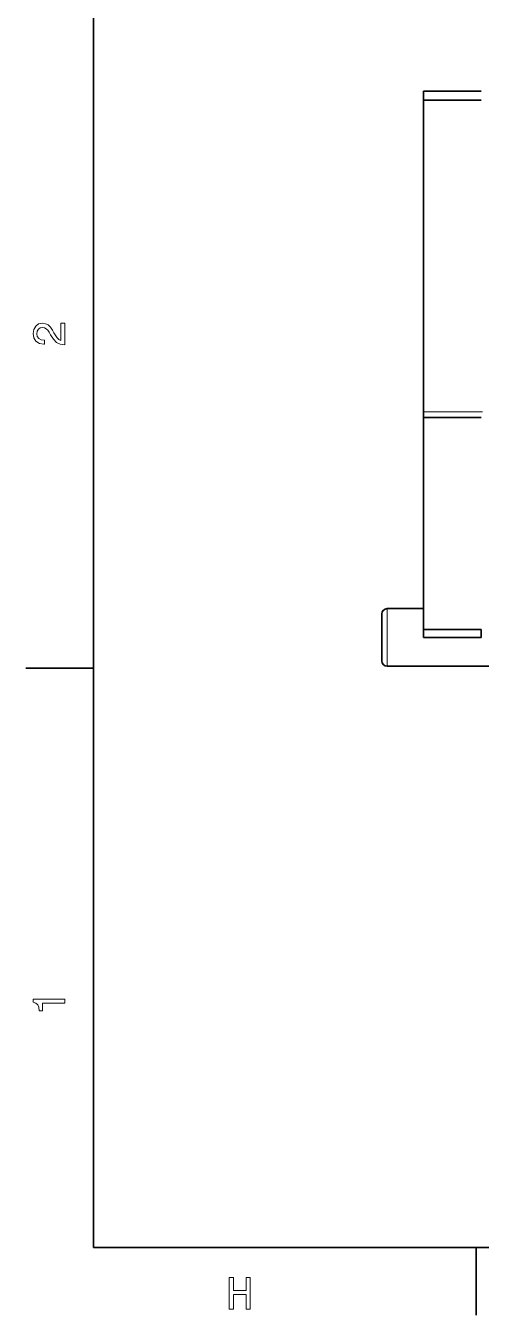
# Model space of a CAD drawing. Extents: x 0 to 420, y 0 to 297.
# Drawn here: x 2.5 to 53.1, y 2.5 to 145.6 of the extents above; entities that cross this region are included whole.
import ezdxf

# ---------------------------------------------------------------- set-up
doc = ezdxf.new("R2010")
doc.units = 0

msp = doc.modelspace()

# ---------------------------------------------------------------- linework, layer by layer
at = {"color": 7, "lineweight": 35}
for p, q in [((10, 287), (10, 10)), ((46.66, 137.34), (46.66, 102.75)), ((46.66, 102.12), (46.66, 78.58)), ((10, 10), (410, 10))]:
    msp.add_line(p, q, dxfattribs=at)
at = {"color": 7, "lineweight": 35, "ltscale": 0.025}
msp.add_line((46.66, 137.34), (46.66, 138.34), dxfattribs=at)
at = {"color": 7, "lineweight": 35, "ltscale": 0.159982}
for p, q in [((46.66, 138.34), (53.06, 138.34)), ((53.06, 137.34), (46.66, 137.34)), ((46.66, 137.34), (53.06, 137.34)), ((46.66, 102.12), (53.06, 102.12)), ((53.06, 78.58), (46.66, 78.58))]:
    msp.add_line(p, q, dxfattribs=at)
at = {"color": 7, "lineweight": 35, "ltscale": 0.015701}
msp.add_line((46.66, 102.12), (46.66, 102.75), dxfattribs=at)
at = {"color": 7, "lineweight": 13, "ltscale": 0.163608}
msp.add_line((53.2, 102.75), (46.66, 102.75), dxfattribs=at)
at = {"color": 7, "lineweight": 35, "ltscale": 0.061996}
msp.add_line((42.03, 80.31), (42.03, 77.83), dxfattribs=at)
at = {"color": 7, "lineweight": 13, "ltscale": 0.076303}
msp.add_line((42.63, 80.91), (42.63, 77.86), dxfattribs=at)
at = {"color": 7, "lineweight": 35, "ltscale": 0.10065}
msp.add_line((46.66, 80.91), (42.63, 80.91), dxfattribs=at)
at = {"color": 7, "lineweight": 35, "ltscale": 0.068004}
msp.add_line((42.03, 77.83), (42.03, 75.11), dxfattribs=at)
at = {"color": 7, "lineweight": 13, "ltscale": 0.083697}
msp.add_line((42.63, 77.86), (42.63, 74.51), dxfattribs=at)
at = {"color": 7, "lineweight": 35, "ltscale": 0.021714}
for p, q in [((46.66, 78.58), (46.66, 77.71)), ((53.06, 78.58), (53.06, 77.71))]:
    msp.add_line(p, q, dxfattribs=at)
at = {"color": 7, "lineweight": 35, "ltscale": 0.15998}
msp.add_line((46.66, 77.71), (53.06, 77.71), dxfattribs=at)
at = {"color": 7, "lineweight": 35, "ltscale": 0.37}
msp.add_line((57.43, 74.51), (42.63, 74.51), dxfattribs=at)
at = {"color": 7, "lineweight": 35, "ltscale": 0.1875}
for p, q in [((10, 74.3), (2.5, 74.3)), ((52.5, 10), (52.5, 2.5))]:
    msp.add_line(p, q, dxfattribs=at)
at = {"color": 7, "lineweight": 13}
for points in [[(6.83, 110.17), (6.83, 112.58), (6.4, 112.58), (6.4, 110.67), (6.16, 110.78), (5.97, 110.96), (5.61, 111.52), (5.46, 111.82), (5.24, 112.15), (4.99, 112.39), (4.69, 112.52), (4.35, 112.58), (3.93, 112.49), (3.6, 112.25), (3.38, 111.89), (3.31, 111.42), (3.39, 110.94), (3.63, 110.57), (4.01, 110.33), (4.51, 110.25), (4.58, 110.25), (4.58, 110.71), (4.54, 110.71), (4.2, 110.75), (3.94, 110.89), (3.78, 111.11), (3.73, 111.39), (3.78, 111.69), (3.9, 111.9), (4.1, 112.05), (4.35, 112.1), (4.58, 112.06), (4.78, 111.96), (4.95, 111.8), (5.1, 111.58), (5.26, 111.28), (5.57, 110.79), (5.91, 110.44), (6.31, 110.24), (6.82, 110.17)], [(6.83, 37.11), (6.83, 37.57), (3.31, 37.57), (3.31, 37.23), (3.62, 37.13), (3.82, 36.95), (3.94, 36.68), (3.98, 36.29), (4.34, 36.29), (4.34, 37.11)], [(25.08, 3.17), (25.55, 3.17), (25.55, 4.81), (26.95, 4.81), (26.95, 3.17), (27.41, 3.17), (27.41, 6.67), (26.95, 6.67), (26.95, 5.24), (25.55, 5.24), (25.55, 6.67), (25.08, 6.67)]]:
    msp.add_lwpolyline(points, close=True, dxfattribs=at)
at = {"color": 7, "lineweight": 35}
for centre, start, end in [((42.63, 80.31), 90, 180), ((42.63, 75.11), 180, 270)]:
    msp.add_arc(centre, 0.6, start, end, dxfattribs=at)

doc.saveas('drawing.dxf')
